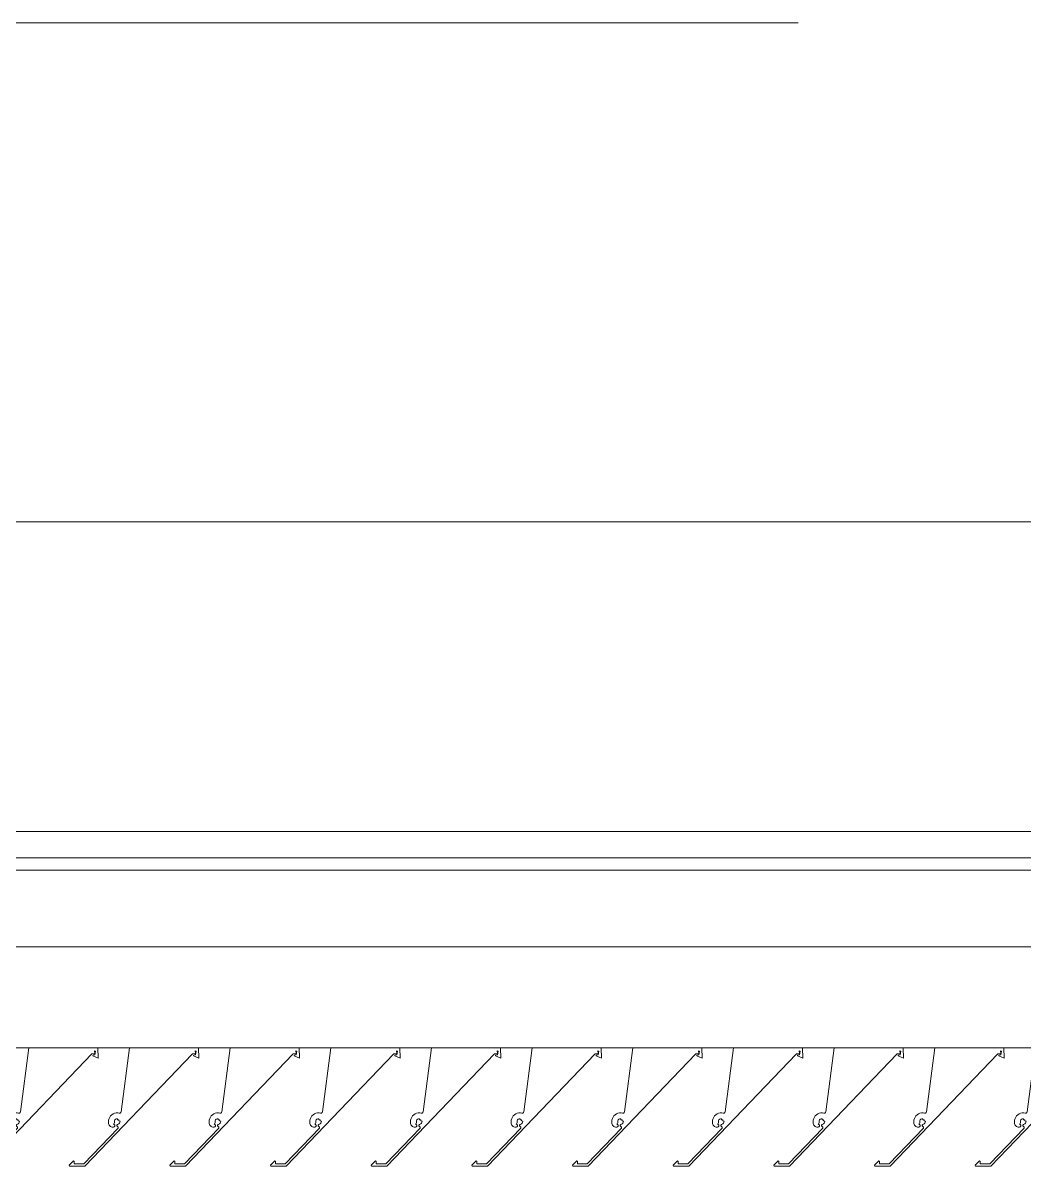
# Model space of a CAD drawing. Header units: millimetres. Extents: x -220592 to 404889, y -217665 to 38245.
# Drawn here: x 7759.97 to 7766.43, y -48111.6 to -48104.22 of the extents above; entities that cross this region are included whole.
import ezdxf

# ---------------------------------------------------------------- set-up
doc = ezdxf.new("R2010")
doc.units = ezdxf.units.MM
doc.linetypes.add('XKITLINE00', pattern=[0])
doc.layers.add('Part', color=7, linetype='Continuous', lineweight=0)
doc.layers.add('S-GRID', color=7, linetype='Continuous', lineweight=0)

# ---------------------------------------------------------------- blocks, each defined once
blk = doc.blocks.new('*A15106')
at = {"layer": 'S-GRID', "color": 7, "linetype": 'XKITLINE00', "lineweight": 0}
blk.add_line((19.391073, 106), (27.328573, 106), dxfattribs=at)
blk = doc.blocks.new('*A15178')
at = {"layer": 'Part', "color": 7, "linetype": 'XKITLINE00', "lineweight": 0}
for p, q in [((10.939962, 100.610127), (39.739997, 100.610064)), ((10.939962, 100.530127), (39.739997, 100.530064))]:
    blk.add_line(p, q, dxfattribs=at)
blk = doc.blocks.new('*A15180')
at = {"layer": 'Part', "color": 7, "linetype": 'XKITLINE00', "lineweight": 0}
for p, q in [((40.030015, 102.780027), (10.690027, 102.780027)), ((40.030015, 100.780027), (10.690027, 100.780027))]:
    blk.add_line(p, q, dxfattribs=at)
blk = doc.blocks.new('*A15309')
at = {"layer": 'Part', "color": 7, "linetype": 'XKITLINE00', "lineweight": 0}
for p, q in [((22.767484, 99.345194), (22.071238, 98.620072)), ((22.306118, 98.970988), (22.359122, 99.384796)), ((22.786027, 99.348091), (22.767484, 99.345194)), ((22.773953, 99.332836), (22.774365, 99.337959)), ((22.774365, 99.337959), (22.786556, 99.338088)), ((22.783123, 99.365107), (22.786027, 99.348091)), ((22.789696, 99.363071), (22.783123, 99.365107)), ((22.786556, 99.338088), (22.789696, 99.363071)), ((22.804826, 99.384796), (22.80744, 99.317301)), ((22.80744, 99.317301), (22.773953, 99.332836)), ((22.299376, 98.962776), (22.303928, 98.965913)), ((22.303928, 98.965913), (22.306118, 98.970988)), ((22.224359, 98.906998), (22.225144, 98.917211)), ((22.224457, 98.900199), (22.224359, 98.906998)), ((22.225093, 98.894471), (22.224457, 98.900199)), ((22.226812, 98.88897), (22.225093, 98.894471)), ((22.225144, 98.917211), (22.227767, 98.927112)), ((22.227767, 98.927112), (22.23214, 98.936375)), ((22.23214, 98.936375), (22.238118, 98.944691)), ((22.238118, 98.944691), (22.245505, 98.951787)), ((22.245505, 98.951787), (22.254055, 98.957427)), ((22.254055, 98.957427), (22.263485, 98.961425)), ((22.260996, 98.89478), (22.256015, 98.89275)), ((22.256015, 98.89275), (22.261487, 98.889808)), ((22.263403, 98.899591), (22.260996, 98.89478)), ((22.262842, 98.912009), (22.262498, 98.905509)), ((22.262498, 98.905509), (22.263403, 98.899591)), ((22.26544, 98.917977), (22.262842, 98.912009)), ((22.263485, 98.961425), (22.273484, 98.963648)), ((22.269962, 98.922659), (22.26544, 98.917977)), ((22.275836, 98.925461), (22.269962, 98.922659)), ((22.273484, 98.963648), (22.28372, 98.964023)), ((22.28232, 98.92603), (22.275836, 98.925461)), ((22.283426, 98.918325), (22.28232, 98.92603)), ((22.283248, 98.889478), (22.290822, 98.892592)), ((22.290486, 98.919494), (22.283426, 98.918325)), ((22.28372, 98.964023), (22.293854, 98.962537)), ((22.29143, 98.912329), (22.290486, 98.919494)), ((22.290822, 98.892592), (22.295608, 98.897259)), ((22.29882, 98.910007), (22.29143, 98.912329)), ((22.293854, 98.962537), (22.299376, 98.962776)), ((22.295608, 98.897259), (22.298398, 98.903335)), ((22.298398, 98.903335), (22.29882, 98.910007)), ((22.064871, 98.635107), (22.286274, 98.866123)), ((22.229552, 98.8839), (22.226812, 98.88897)), ((22.23321, 98.879447), (22.229552, 98.8839)), ((22.237653, 98.875775), (22.23321, 98.879447)), ((22.242716, 98.873021), (22.237653, 98.875775)), ((22.248212, 98.871286), (22.242716, 98.873021)), ((22.255982, 98.87079), (22.248212, 98.871286)), ((22.261456, 98.87343), (22.255982, 98.87079)), ((22.264693, 98.878574), (22.261456, 98.87343)), ((22.261487, 98.889808), (22.264705, 98.884652)), ((22.264705, 98.884652), (22.264693, 98.878574)), ((22.278885, 98.879401), (22.279091, 98.885295)), ((22.282739, 98.874937), (22.278885, 98.879401)), ((22.279091, 98.885295), (22.283248, 98.889478)), ((22.287366, 98.871282), (22.282739, 98.874937)), ((22.286274, 98.866123), (22.287366, 98.871282)), ((21.969619, 98.625306), (21.998507, 98.653955)), ((21.972087, 98.620625), (21.969619, 98.625306)), ((22.071238, 98.620072), (21.972087, 98.620625)), ((21.998507, 98.653955), (22.003428, 98.65287)), ((22.003428, 98.65287), (22.003525, 98.63545)), ((22.003525, 98.63545), (22.064871, 98.635107))]:
    blk.add_line(p, q, dxfattribs=at)
blk = doc.blocks.new('*A15310')
at = {"layer": 'Part', "color": 7, "linetype": 'XKITLINE00', "lineweight": 0}
for p, q in [((23.417484, 99.345194), (22.721238, 98.620072)), ((22.956118, 98.970988), (23.009122, 99.384796)), ((23.436027, 99.348091), (23.417484, 99.345194)), ((23.423953, 99.332836), (23.424365, 99.337959)), ((23.424365, 99.337959), (23.436556, 99.338088)), ((23.433123, 99.365107), (23.436027, 99.348091)), ((23.439696, 99.363071), (23.433123, 99.365107)), ((23.436556, 99.338088), (23.439696, 99.363071)), ((23.454826, 99.384796), (23.45744, 99.317301)), ((23.45744, 99.317301), (23.423953, 99.332836)), ((22.949376, 98.962776), (22.953928, 98.965913)), ((22.953928, 98.965913), (22.956118, 98.970988)), ((22.874359, 98.906998), (22.875144, 98.917211)), ((22.874457, 98.900199), (22.874359, 98.906998)), ((22.875093, 98.894471), (22.874457, 98.900199)), ((22.876812, 98.88897), (22.875093, 98.894471)), ((22.875144, 98.917211), (22.877767, 98.927112)), ((22.877767, 98.927112), (22.88214, 98.936375)), ((22.88214, 98.936375), (22.888118, 98.944691)), ((22.888118, 98.944691), (22.895505, 98.951787)), ((22.895505, 98.951787), (22.904055, 98.957427)), ((22.904055, 98.957427), (22.913485, 98.961425)), ((22.910996, 98.89478), (22.906015, 98.89275)), ((22.906015, 98.89275), (22.911487, 98.889808)), ((22.913403, 98.899591), (22.910996, 98.89478)), ((22.912842, 98.912009), (22.912498, 98.905509)), ((22.912498, 98.905509), (22.913403, 98.899591)), ((22.91544, 98.917977), (22.912842, 98.912009)), ((22.913485, 98.961425), (22.923484, 98.963648)), ((22.919962, 98.922659), (22.91544, 98.917977)), ((22.925836, 98.925461), (22.919962, 98.922659)), ((22.923484, 98.963648), (22.93372, 98.964023)), ((22.93232, 98.92603), (22.925836, 98.925461)), ((22.933426, 98.918325), (22.93232, 98.92603)), ((22.933248, 98.889478), (22.940822, 98.892592)), ((22.940486, 98.919494), (22.933426, 98.918325)), ((22.93372, 98.964023), (22.943854, 98.962537)), ((22.94143, 98.912329), (22.940486, 98.919494)), ((22.940822, 98.892592), (22.945608, 98.897259)), ((22.94882, 98.910007), (22.94143, 98.912329)), ((22.943854, 98.962537), (22.949376, 98.962776)), ((22.945608, 98.897259), (22.948398, 98.903335)), ((22.948398, 98.903335), (22.94882, 98.910007)), ((22.714871, 98.635107), (22.936274, 98.866123)), ((22.879552, 98.8839), (22.876812, 98.88897)), ((22.88321, 98.879447), (22.879552, 98.8839)), ((22.887653, 98.875775), (22.88321, 98.879447)), ((22.892716, 98.873021), (22.887653, 98.875775)), ((22.898212, 98.871286), (22.892716, 98.873021)), ((22.905982, 98.87079), (22.898212, 98.871286)), ((22.911456, 98.87343), (22.905982, 98.87079)), ((22.914693, 98.878574), (22.911456, 98.87343)), ((22.911487, 98.889808), (22.914705, 98.884652)), ((22.914705, 98.884652), (22.914693, 98.878574)), ((22.928885, 98.879401), (22.929091, 98.885295)), ((22.932739, 98.874937), (22.928885, 98.879401)), ((22.929091, 98.885295), (22.933248, 98.889478)), ((22.937366, 98.871282), (22.932739, 98.874937)), ((22.936274, 98.866123), (22.937366, 98.871282)), ((22.619619, 98.625306), (22.648507, 98.653955)), ((22.622087, 98.620625), (22.619619, 98.625306)), ((22.721238, 98.620072), (22.622087, 98.620625)), ((22.648507, 98.653955), (22.653428, 98.65287)), ((22.653428, 98.65287), (22.653525, 98.63545)), ((22.653525, 98.63545), (22.714871, 98.635107))]:
    blk.add_line(p, q, dxfattribs=at)
blk = doc.blocks.new('*A15311')
at = {"layer": 'Part', "color": 7, "linetype": 'XKITLINE00', "lineweight": 0}
for p, q in [((24.067484, 99.345194), (23.371238, 98.620072)), ((23.606118, 98.970988), (23.659122, 99.384796)), ((24.086027, 99.348091), (24.067484, 99.345194)), ((24.073953, 99.332836), (24.074365, 99.337959)), ((24.074365, 99.337959), (24.086556, 99.338088)), ((24.083123, 99.365107), (24.086027, 99.348091)), ((24.089696, 99.363071), (24.083123, 99.365107)), ((24.086556, 99.338088), (24.089696, 99.363071)), ((24.104826, 99.384796), (24.10744, 99.317301)), ((24.10744, 99.317301), (24.073953, 99.332836)), ((23.599376, 98.962776), (23.603928, 98.965913)), ((23.603928, 98.965913), (23.606118, 98.970988)), ((23.524359, 98.906998), (23.525144, 98.917211)), ((23.524457, 98.900199), (23.524359, 98.906998)), ((23.525093, 98.894471), (23.524457, 98.900199)), ((23.526812, 98.88897), (23.525093, 98.894471)), ((23.525144, 98.917211), (23.527767, 98.927112)), ((23.527767, 98.927112), (23.53214, 98.936375)), ((23.53214, 98.936375), (23.538118, 98.944691)), ((23.538118, 98.944691), (23.545505, 98.951787)), ((23.545505, 98.951787), (23.554055, 98.957427)), ((23.554055, 98.957427), (23.563485, 98.961425)), ((23.560996, 98.89478), (23.556015, 98.89275)), ((23.556015, 98.89275), (23.561487, 98.889808)), ((23.563403, 98.899591), (23.560996, 98.89478)), ((23.562842, 98.912009), (23.562498, 98.905509)), ((23.562498, 98.905509), (23.563403, 98.899591)), ((23.56544, 98.917977), (23.562842, 98.912009)), ((23.563485, 98.961425), (23.573484, 98.963648)), ((23.569962, 98.922659), (23.56544, 98.917977)), ((23.575836, 98.925461), (23.569962, 98.922659)), ((23.573484, 98.963648), (23.58372, 98.964023)), ((23.58232, 98.92603), (23.575836, 98.925461)), ((23.583426, 98.918325), (23.58232, 98.92603)), ((23.583248, 98.889478), (23.590822, 98.892592)), ((23.590486, 98.919494), (23.583426, 98.918325)), ((23.58372, 98.964023), (23.593854, 98.962537)), ((23.59143, 98.912329), (23.590486, 98.919494)), ((23.590822, 98.892592), (23.595608, 98.897259)), ((23.59882, 98.910007), (23.59143, 98.912329)), ((23.593854, 98.962537), (23.599376, 98.962776)), ((23.595608, 98.897259), (23.598398, 98.903335)), ((23.598398, 98.903335), (23.59882, 98.910007)), ((23.364871, 98.635107), (23.586274, 98.866123)), ((23.529552, 98.8839), (23.526812, 98.88897)), ((23.53321, 98.879447), (23.529552, 98.8839)), ((23.537653, 98.875775), (23.53321, 98.879447)), ((23.542716, 98.873021), (23.537653, 98.875775)), ((23.548212, 98.871286), (23.542716, 98.873021)), ((23.555982, 98.87079), (23.548212, 98.871286)), ((23.561456, 98.87343), (23.555982, 98.87079)), ((23.564693, 98.878574), (23.561456, 98.87343)), ((23.561487, 98.889808), (23.564705, 98.884652)), ((23.564705, 98.884652), (23.564693, 98.878574)), ((23.578885, 98.879401), (23.579091, 98.885295)), ((23.582739, 98.874937), (23.578885, 98.879401)), ((23.579091, 98.885295), (23.583248, 98.889478)), ((23.587366, 98.871282), (23.582739, 98.874937)), ((23.586274, 98.866123), (23.587366, 98.871282)), ((23.269619, 98.625306), (23.298507, 98.653955)), ((23.272087, 98.620625), (23.269619, 98.625306)), ((23.371238, 98.620072), (23.272087, 98.620625)), ((23.298507, 98.653955), (23.303428, 98.65287)), ((23.303428, 98.65287), (23.303525, 98.63545)), ((23.303525, 98.63545), (23.364871, 98.635107))]:
    blk.add_line(p, q, dxfattribs=at)
blk = doc.blocks.new('*A15312')
at = {"layer": 'Part', "color": 7, "linetype": 'XKITLINE00', "lineweight": 0}
for p, q in [((24.717484, 99.345194), (24.021238, 98.620072)), ((24.256118, 98.970988), (24.309122, 99.384796)), ((24.736027, 99.348091), (24.717484, 99.345194)), ((24.723953, 99.332836), (24.724365, 99.337959)), ((24.724365, 99.337959), (24.736556, 99.338088)), ((24.733123, 99.365107), (24.736027, 99.348091)), ((24.739696, 99.363071), (24.733123, 99.365107)), ((24.736556, 99.338088), (24.739696, 99.363071)), ((24.754826, 99.384796), (24.75744, 99.317301)), ((24.75744, 99.317301), (24.723953, 99.332836)), ((24.249376, 98.962776), (24.253928, 98.965913)), ((24.253928, 98.965913), (24.256118, 98.970988)), ((24.174359, 98.906998), (24.175144, 98.917211)), ((24.174457, 98.900199), (24.174359, 98.906998)), ((24.175093, 98.894471), (24.174457, 98.900199)), ((24.176812, 98.88897), (24.175093, 98.894471)), ((24.175144, 98.917211), (24.177767, 98.927112)), ((24.177767, 98.927112), (24.18214, 98.936375)), ((24.18214, 98.936375), (24.188118, 98.944691)), ((24.188118, 98.944691), (24.195505, 98.951787)), ((24.195505, 98.951787), (24.204055, 98.957427)), ((24.204055, 98.957427), (24.213485, 98.961425)), ((24.210996, 98.89478), (24.206015, 98.89275)), ((24.206015, 98.89275), (24.211487, 98.889808)), ((24.213403, 98.899591), (24.210996, 98.89478)), ((24.212842, 98.912009), (24.212498, 98.905509)), ((24.212498, 98.905509), (24.213403, 98.899591)), ((24.21544, 98.917977), (24.212842, 98.912009)), ((24.213485, 98.961425), (24.223484, 98.963648)), ((24.219962, 98.922659), (24.21544, 98.917977)), ((24.225836, 98.925461), (24.219962, 98.922659)), ((24.223484, 98.963648), (24.23372, 98.964023)), ((24.23232, 98.92603), (24.225836, 98.925461)), ((24.233426, 98.918325), (24.23232, 98.92603)), ((24.233248, 98.889478), (24.240822, 98.892592)), ((24.240486, 98.919494), (24.233426, 98.918325)), ((24.23372, 98.964023), (24.243854, 98.962537)), ((24.24143, 98.912329), (24.240486, 98.919494)), ((24.240822, 98.892592), (24.245608, 98.897259)), ((24.24882, 98.910007), (24.24143, 98.912329)), ((24.243854, 98.962537), (24.249376, 98.962776)), ((24.245608, 98.897259), (24.248398, 98.903335)), ((24.248398, 98.903335), (24.24882, 98.910007)), ((24.014871, 98.635107), (24.236274, 98.866123)), ((24.179552, 98.8839), (24.176812, 98.88897)), ((24.18321, 98.879447), (24.179552, 98.8839)), ((24.187653, 98.875775), (24.18321, 98.879447)), ((24.192716, 98.873021), (24.187653, 98.875775)), ((24.198212, 98.871286), (24.192716, 98.873021)), ((24.205982, 98.87079), (24.198212, 98.871286)), ((24.211456, 98.87343), (24.205982, 98.87079)), ((24.214693, 98.878574), (24.211456, 98.87343)), ((24.211487, 98.889808), (24.214705, 98.884652)), ((24.214705, 98.884652), (24.214693, 98.878574)), ((24.228885, 98.879401), (24.229091, 98.885295)), ((24.232739, 98.874937), (24.228885, 98.879401)), ((24.229091, 98.885295), (24.233248, 98.889478)), ((24.237366, 98.871282), (24.232739, 98.874937)), ((24.236274, 98.866123), (24.237366, 98.871282)), ((23.919619, 98.625306), (23.948507, 98.653955)), ((23.922087, 98.620625), (23.919619, 98.625306)), ((24.021238, 98.620072), (23.922087, 98.620625)), ((23.948507, 98.653955), (23.953428, 98.65287)), ((23.953428, 98.65287), (23.953525, 98.63545)), ((23.953525, 98.63545), (24.014871, 98.635107))]:
    blk.add_line(p, q, dxfattribs=at)
blk = doc.blocks.new('*A15313')
at = {"layer": 'Part', "color": 7, "linetype": 'XKITLINE00', "lineweight": 0}
for p, q in [((25.367484, 99.345194), (24.671238, 98.620072)), ((24.906118, 98.970988), (24.959122, 99.384796)), ((25.386027, 99.348091), (25.367484, 99.345194)), ((25.373953, 99.332836), (25.374365, 99.337959)), ((25.374365, 99.337959), (25.386556, 99.338088)), ((25.383123, 99.365107), (25.386027, 99.348091)), ((25.389696, 99.363071), (25.383123, 99.365107)), ((25.386556, 99.338088), (25.389696, 99.363071)), ((25.404826, 99.384796), (25.40744, 99.317301)), ((25.40744, 99.317301), (25.373953, 99.332836)), ((24.899376, 98.962776), (24.903928, 98.965913)), ((24.903928, 98.965913), (24.906118, 98.970988)), ((24.824359, 98.906998), (24.825144, 98.917211)), ((24.824457, 98.900199), (24.824359, 98.906998)), ((24.825093, 98.894471), (24.824457, 98.900199)), ((24.826812, 98.88897), (24.825093, 98.894471)), ((24.825144, 98.917211), (24.827767, 98.927112)), ((24.827767, 98.927112), (24.83214, 98.936375)), ((24.83214, 98.936375), (24.838118, 98.944691)), ((24.838118, 98.944691), (24.845505, 98.951787)), ((24.845505, 98.951787), (24.854055, 98.957427)), ((24.854055, 98.957427), (24.863485, 98.961425)), ((24.860996, 98.89478), (24.856015, 98.89275)), ((24.856015, 98.89275), (24.861487, 98.889808)), ((24.863403, 98.899591), (24.860996, 98.89478)), ((24.862842, 98.912009), (24.862498, 98.905509)), ((24.862498, 98.905509), (24.863403, 98.899591)), ((24.86544, 98.917977), (24.862842, 98.912009)), ((24.863485, 98.961425), (24.873484, 98.963648)), ((24.869962, 98.922659), (24.86544, 98.917977)), ((24.875836, 98.925461), (24.869962, 98.922659)), ((24.873484, 98.963648), (24.88372, 98.964023)), ((24.88232, 98.92603), (24.875836, 98.925461)), ((24.883426, 98.918325), (24.88232, 98.92603)), ((24.883248, 98.889478), (24.890822, 98.892592)), ((24.890486, 98.919494), (24.883426, 98.918325)), ((24.88372, 98.964023), (24.893854, 98.962537)), ((24.89143, 98.912329), (24.890486, 98.919494)), ((24.890822, 98.892592), (24.895608, 98.897259)), ((24.89882, 98.910007), (24.89143, 98.912329)), ((24.893854, 98.962537), (24.899376, 98.962776)), ((24.895608, 98.897259), (24.898398, 98.903335)), ((24.898398, 98.903335), (24.89882, 98.910007)), ((24.664871, 98.635107), (24.886274, 98.866123)), ((24.829552, 98.8839), (24.826812, 98.88897)), ((24.83321, 98.879447), (24.829552, 98.8839)), ((24.837653, 98.875775), (24.83321, 98.879447)), ((24.842716, 98.873021), (24.837653, 98.875775)), ((24.848212, 98.871286), (24.842716, 98.873021)), ((24.855982, 98.87079), (24.848212, 98.871286)), ((24.861456, 98.87343), (24.855982, 98.87079)), ((24.864693, 98.878574), (24.861456, 98.87343)), ((24.861487, 98.889808), (24.864705, 98.884652)), ((24.864705, 98.884652), (24.864693, 98.878574)), ((24.878885, 98.879401), (24.879091, 98.885295)), ((24.882739, 98.874937), (24.878885, 98.879401)), ((24.879091, 98.885295), (24.883248, 98.889478)), ((24.887366, 98.871282), (24.882739, 98.874937)), ((24.886274, 98.866123), (24.887366, 98.871282)), ((24.569619, 98.625306), (24.598507, 98.653955)), ((24.572087, 98.620625), (24.569619, 98.625306)), ((24.671238, 98.620072), (24.572087, 98.620625)), ((24.598507, 98.653955), (24.603428, 98.65287)), ((24.603428, 98.65287), (24.603525, 98.63545)), ((24.603525, 98.63545), (24.664871, 98.635107))]:
    blk.add_line(p, q, dxfattribs=at)
blk = doc.blocks.new('*A15314')
at = {"layer": 'Part', "color": 7, "linetype": 'XKITLINE00', "lineweight": 0}
for p, q in [((26.017484, 99.345194), (25.321238, 98.620072)), ((25.556118, 98.970988), (25.609122, 99.384796)), ((26.036027, 99.348091), (26.017484, 99.345194)), ((26.023953, 99.332836), (26.024365, 99.337959)), ((26.024365, 99.337959), (26.036556, 99.338088)), ((26.033123, 99.365107), (26.036027, 99.348091)), ((26.039696, 99.363071), (26.033123, 99.365107)), ((26.036556, 99.338088), (26.039696, 99.363071)), ((26.054826, 99.384796), (26.05744, 99.317301)), ((26.05744, 99.317301), (26.023953, 99.332836)), ((25.549376, 98.962776), (25.553928, 98.965913)), ((25.553928, 98.965913), (25.556118, 98.970988)), ((25.474359, 98.906998), (25.475144, 98.917211)), ((25.474457, 98.900199), (25.474359, 98.906998)), ((25.475093, 98.894471), (25.474457, 98.900199)), ((25.476812, 98.88897), (25.475093, 98.894471)), ((25.475144, 98.917211), (25.477767, 98.927112)), ((25.477767, 98.927112), (25.48214, 98.936375)), ((25.48214, 98.936375), (25.488118, 98.944691)), ((25.488118, 98.944691), (25.495505, 98.951787)), ((25.495505, 98.951787), (25.504055, 98.957427)), ((25.504055, 98.957427), (25.513485, 98.961425)), ((25.510996, 98.89478), (25.506015, 98.89275)), ((25.506015, 98.89275), (25.511487, 98.889808)), ((25.513403, 98.899591), (25.510996, 98.89478)), ((25.512842, 98.912009), (25.512498, 98.905509)), ((25.512498, 98.905509), (25.513403, 98.899591)), ((25.51544, 98.917977), (25.512842, 98.912009)), ((25.513485, 98.961425), (25.523484, 98.963648)), ((25.519962, 98.922659), (25.51544, 98.917977)), ((25.525836, 98.925461), (25.519962, 98.922659)), ((25.523484, 98.963648), (25.53372, 98.964023)), ((25.53232, 98.92603), (25.525836, 98.925461)), ((25.533426, 98.918325), (25.53232, 98.92603)), ((25.533248, 98.889478), (25.540822, 98.892592)), ((25.540486, 98.919494), (25.533426, 98.918325)), ((25.53372, 98.964023), (25.543854, 98.962537)), ((25.54143, 98.912329), (25.540486, 98.919494)), ((25.540822, 98.892592), (25.545608, 98.897259)), ((25.54882, 98.910007), (25.54143, 98.912329)), ((25.543854, 98.962537), (25.549376, 98.962776)), ((25.545608, 98.897259), (25.548398, 98.903335)), ((25.548398, 98.903335), (25.54882, 98.910007)), ((25.314871, 98.635107), (25.536274, 98.866123)), ((25.479552, 98.8839), (25.476812, 98.88897)), ((25.48321, 98.879447), (25.479552, 98.8839)), ((25.487653, 98.875775), (25.48321, 98.879447)), ((25.492716, 98.873021), (25.487653, 98.875775)), ((25.498212, 98.871286), (25.492716, 98.873021)), ((25.505982, 98.87079), (25.498212, 98.871286)), ((25.511456, 98.87343), (25.505982, 98.87079)), ((25.514693, 98.878574), (25.511456, 98.87343)), ((25.511487, 98.889808), (25.514705, 98.884652)), ((25.514705, 98.884652), (25.514693, 98.878574)), ((25.528885, 98.879401), (25.529091, 98.885295)), ((25.532739, 98.874937), (25.528885, 98.879401)), ((25.529091, 98.885295), (25.533248, 98.889478)), ((25.537366, 98.871282), (25.532739, 98.874937)), ((25.536274, 98.866123), (25.537366, 98.871282)), ((25.219619, 98.625306), (25.248507, 98.653955)), ((25.222087, 98.620625), (25.219619, 98.625306)), ((25.321238, 98.620072), (25.222087, 98.620625)), ((25.248507, 98.653955), (25.253428, 98.65287)), ((25.253428, 98.65287), (25.253525, 98.63545)), ((25.253525, 98.63545), (25.314871, 98.635107))]:
    blk.add_line(p, q, dxfattribs=at)
blk = doc.blocks.new('*A15315')
at = {"layer": 'Part', "color": 7, "linetype": 'XKITLINE00', "lineweight": 0}
for p, q in [((26.667484, 99.345194), (25.971238, 98.620072)), ((26.206118, 98.970988), (26.259122, 99.384796)), ((26.686027, 99.348091), (26.667484, 99.345194)), ((26.673953, 99.332836), (26.674365, 99.337959)), ((26.674365, 99.337959), (26.686556, 99.338088)), ((26.683123, 99.365107), (26.686027, 99.348091)), ((26.689696, 99.363071), (26.683123, 99.365107)), ((26.686556, 99.338088), (26.689696, 99.363071)), ((26.704826, 99.384796), (26.70744, 99.317301)), ((26.70744, 99.317301), (26.673953, 99.332836)), ((26.199376, 98.962776), (26.203928, 98.965913)), ((26.203928, 98.965913), (26.206118, 98.970988)), ((26.124359, 98.906998), (26.125144, 98.917211)), ((26.124457, 98.900199), (26.124359, 98.906998)), ((26.125093, 98.894471), (26.124457, 98.900199)), ((26.126812, 98.88897), (26.125093, 98.894471)), ((26.125144, 98.917211), (26.127767, 98.927112)), ((26.127767, 98.927112), (26.13214, 98.936375)), ((26.13214, 98.936375), (26.138118, 98.944691)), ((26.138118, 98.944691), (26.145505, 98.951787)), ((26.145505, 98.951787), (26.154055, 98.957427)), ((26.154055, 98.957427), (26.163485, 98.961425)), ((26.160996, 98.89478), (26.156015, 98.89275)), ((26.156015, 98.89275), (26.161487, 98.889808)), ((26.163403, 98.899591), (26.160996, 98.89478)), ((26.162842, 98.912009), (26.162498, 98.905509)), ((26.162498, 98.905509), (26.163403, 98.899591)), ((26.16544, 98.917977), (26.162842, 98.912009)), ((26.163485, 98.961425), (26.173484, 98.963648)), ((26.169962, 98.922659), (26.16544, 98.917977)), ((26.175836, 98.925461), (26.169962, 98.922659)), ((26.173484, 98.963648), (26.18372, 98.964023)), ((26.18232, 98.92603), (26.175836, 98.925461)), ((26.183426, 98.918325), (26.18232, 98.92603)), ((26.183248, 98.889478), (26.190822, 98.892592)), ((26.190486, 98.919494), (26.183426, 98.918325)), ((26.18372, 98.964023), (26.193854, 98.962537)), ((26.19143, 98.912329), (26.190486, 98.919494)), ((26.190822, 98.892592), (26.195608, 98.897259)), ((26.19882, 98.910007), (26.19143, 98.912329)), ((26.193854, 98.962537), (26.199376, 98.962776)), ((26.195608, 98.897259), (26.198398, 98.903335)), ((26.198398, 98.903335), (26.19882, 98.910007)), ((25.964871, 98.635107), (26.186274, 98.866123)), ((26.129552, 98.8839), (26.126812, 98.88897)), ((26.13321, 98.879447), (26.129552, 98.8839)), ((26.137653, 98.875775), (26.13321, 98.879447)), ((26.142716, 98.873021), (26.137653, 98.875775)), ((26.148212, 98.871286), (26.142716, 98.873021)), ((26.155982, 98.87079), (26.148212, 98.871286)), ((26.161456, 98.87343), (26.155982, 98.87079)), ((26.164693, 98.878574), (26.161456, 98.87343)), ((26.161487, 98.889808), (26.164705, 98.884652)), ((26.164705, 98.884652), (26.164693, 98.878574)), ((26.178885, 98.879401), (26.179091, 98.885295)), ((26.182739, 98.874937), (26.178885, 98.879401)), ((26.179091, 98.885295), (26.183248, 98.889478)), ((26.187366, 98.871282), (26.182739, 98.874937)), ((26.186274, 98.866123), (26.187366, 98.871282)), ((25.869619, 98.625306), (25.898507, 98.653955)), ((25.872087, 98.620625), (25.869619, 98.625306)), ((25.971238, 98.620072), (25.872087, 98.620625)), ((25.898507, 98.653955), (25.903428, 98.65287)), ((25.903428, 98.65287), (25.903525, 98.63545)), ((25.903525, 98.63545), (25.964871, 98.635107))]:
    blk.add_line(p, q, dxfattribs=at)
blk = doc.blocks.new('*A15316')
at = {"layer": 'Part', "color": 7, "linetype": 'XKITLINE00', "lineweight": 0}
for p, q in [((27.317484, 99.345194), (26.621238, 98.620072)), ((26.856118, 98.970988), (26.909122, 99.384796)), ((27.336027, 99.348091), (27.317484, 99.345194)), ((27.323953, 99.332836), (27.324365, 99.337959)), ((27.324365, 99.337959), (27.336556, 99.338088)), ((27.333123, 99.365107), (27.336027, 99.348091)), ((27.339696, 99.363071), (27.333123, 99.365107)), ((27.336556, 99.338088), (27.339696, 99.363071)), ((27.354826, 99.384796), (27.35744, 99.317301)), ((27.35744, 99.317301), (27.323953, 99.332836)), ((26.849376, 98.962776), (26.853928, 98.965913)), ((26.853928, 98.965913), (26.856118, 98.970988)), ((26.774359, 98.906998), (26.775144, 98.917211)), ((26.774457, 98.900199), (26.774359, 98.906998)), ((26.775093, 98.894471), (26.774457, 98.900199)), ((26.776812, 98.88897), (26.775093, 98.894471)), ((26.775144, 98.917211), (26.777767, 98.927112)), ((26.777767, 98.927112), (26.78214, 98.936375)), ((26.78214, 98.936375), (26.788118, 98.944691)), ((26.788118, 98.944691), (26.795505, 98.951787)), ((26.795505, 98.951787), (26.804055, 98.957427)), ((26.804055, 98.957427), (26.813485, 98.961425)), ((26.810996, 98.89478), (26.806015, 98.89275)), ((26.806015, 98.89275), (26.811487, 98.889808)), ((26.813403, 98.899591), (26.810996, 98.89478)), ((26.812842, 98.912009), (26.812498, 98.905509)), ((26.812498, 98.905509), (26.813403, 98.899591)), ((26.81544, 98.917977), (26.812842, 98.912009)), ((26.813485, 98.961425), (26.823484, 98.963648)), ((26.819962, 98.922659), (26.81544, 98.917977)), ((26.825836, 98.925461), (26.819962, 98.922659)), ((26.823484, 98.963648), (26.83372, 98.964023)), ((26.83232, 98.92603), (26.825836, 98.925461)), ((26.833426, 98.918325), (26.83232, 98.92603)), ((26.833248, 98.889478), (26.840822, 98.892592)), ((26.840486, 98.919494), (26.833426, 98.918325)), ((26.83372, 98.964023), (26.843854, 98.962537)), ((26.84143, 98.912329), (26.840486, 98.919494)), ((26.840822, 98.892592), (26.845608, 98.897259)), ((26.84882, 98.910007), (26.84143, 98.912329)), ((26.843854, 98.962537), (26.849376, 98.962776)), ((26.845608, 98.897259), (26.848398, 98.903335)), ((26.848398, 98.903335), (26.84882, 98.910007)), ((26.614871, 98.635107), (26.836274, 98.866123)), ((26.779552, 98.8839), (26.776812, 98.88897)), ((26.78321, 98.879447), (26.779552, 98.8839)), ((26.787653, 98.875775), (26.78321, 98.879447)), ((26.792716, 98.873021), (26.787653, 98.875775)), ((26.798212, 98.871286), (26.792716, 98.873021)), ((26.805982, 98.87079), (26.798212, 98.871286)), ((26.811456, 98.87343), (26.805982, 98.87079)), ((26.814693, 98.878574), (26.811456, 98.87343)), ((26.811487, 98.889808), (26.814705, 98.884652)), ((26.814705, 98.884652), (26.814693, 98.878574)), ((26.828885, 98.879401), (26.829091, 98.885295)), ((26.832739, 98.874937), (26.828885, 98.879401)), ((26.829091, 98.885295), (26.833248, 98.889478)), ((26.837366, 98.871282), (26.832739, 98.874937)), ((26.836274, 98.866123), (26.837366, 98.871282)), ((26.519619, 98.625306), (26.548507, 98.653955)), ((26.522087, 98.620625), (26.519619, 98.625306)), ((26.621238, 98.620072), (26.522087, 98.620625)), ((26.548507, 98.653955), (26.553428, 98.65287)), ((26.553428, 98.65287), (26.553525, 98.63545)), ((26.553525, 98.63545), (26.614871, 98.635107))]:
    blk.add_line(p, q, dxfattribs=at)
blk = doc.blocks.new('*A15317')
at = {"layer": 'Part', "color": 7, "linetype": 'XKITLINE00', "lineweight": 0}
for p, q in [((27.967484, 99.345194), (27.271238, 98.620072)), ((27.506118, 98.970988), (27.559122, 99.384796)), ((27.986027, 99.348091), (27.967484, 99.345194)), ((27.973953, 99.332836), (27.974365, 99.337959)), ((27.974365, 99.337959), (27.986556, 99.338088)), ((27.983123, 99.365107), (27.986027, 99.348091)), ((27.989696, 99.363071), (27.983123, 99.365107)), ((27.986556, 99.338088), (27.989696, 99.363071)), ((28.004826, 99.384796), (28.00744, 99.317301)), ((28.00744, 99.317301), (27.973953, 99.332836)), ((27.499376, 98.962776), (27.503928, 98.965913)), ((27.503928, 98.965913), (27.506118, 98.970988)), ((27.424359, 98.906998), (27.425144, 98.917211)), ((27.424457, 98.900199), (27.424359, 98.906998)), ((27.425093, 98.894471), (27.424457, 98.900199)), ((27.426812, 98.88897), (27.425093, 98.894471)), ((27.425144, 98.917211), (27.427767, 98.927112)), ((27.427767, 98.927112), (27.43214, 98.936375)), ((27.43214, 98.936375), (27.438118, 98.944691)), ((27.438118, 98.944691), (27.445505, 98.951787)), ((27.445505, 98.951787), (27.454055, 98.957427)), ((27.454055, 98.957427), (27.463485, 98.961425)), ((27.460996, 98.89478), (27.456015, 98.89275)), ((27.456015, 98.89275), (27.461487, 98.889808)), ((27.463403, 98.899591), (27.460996, 98.89478)), ((27.462842, 98.912009), (27.462498, 98.905509)), ((27.462498, 98.905509), (27.463403, 98.899591)), ((27.46544, 98.917977), (27.462842, 98.912009)), ((27.463485, 98.961425), (27.473484, 98.963648)), ((27.469962, 98.922659), (27.46544, 98.917977)), ((27.475836, 98.925461), (27.469962, 98.922659)), ((27.473484, 98.963648), (27.48372, 98.964023)), ((27.48232, 98.92603), (27.475836, 98.925461)), ((27.483426, 98.918325), (27.48232, 98.92603)), ((27.483248, 98.889478), (27.490822, 98.892592)), ((27.490486, 98.919494), (27.483426, 98.918325)), ((27.48372, 98.964023), (27.493854, 98.962537)), ((27.49143, 98.912329), (27.490486, 98.919494)), ((27.490822, 98.892592), (27.495608, 98.897259)), ((27.49882, 98.910007), (27.49143, 98.912329)), ((27.493854, 98.962537), (27.499376, 98.962776)), ((27.495608, 98.897259), (27.498398, 98.903335)), ((27.498398, 98.903335), (27.49882, 98.910007)), ((27.264871, 98.635107), (27.486274, 98.866123)), ((27.429552, 98.8839), (27.426812, 98.88897)), ((27.43321, 98.879447), (27.429552, 98.8839)), ((27.437653, 98.875775), (27.43321, 98.879447)), ((27.442716, 98.873021), (27.437653, 98.875775)), ((27.448212, 98.871286), (27.442716, 98.873021)), ((27.455982, 98.87079), (27.448212, 98.871286)), ((27.461456, 98.87343), (27.455982, 98.87079)), ((27.464693, 98.878574), (27.461456, 98.87343)), ((27.461487, 98.889808), (27.464705, 98.884652)), ((27.464705, 98.884652), (27.464693, 98.878574)), ((27.478885, 98.879401), (27.479091, 98.885295)), ((27.482739, 98.874937), (27.478885, 98.879401)), ((27.479091, 98.885295), (27.483248, 98.889478)), ((27.487366, 98.871282), (27.482739, 98.874937)), ((27.486274, 98.866123), (27.487366, 98.871282)), ((27.169619, 98.625306), (27.198507, 98.653955)), ((27.172087, 98.620625), (27.169619, 98.625306)), ((27.271238, 98.620072), (27.172087, 98.620625)), ((27.198507, 98.653955), (27.203428, 98.65287)), ((27.203428, 98.65287), (27.203525, 98.63545)), ((27.203525, 98.63545), (27.264871, 98.635107))]:
    blk.add_line(p, q, dxfattribs=at)
blk = doc.blocks.new('*A15318')
at = {"layer": 'Part', "color": 7, "linetype": 'XKITLINE00', "lineweight": 0}
for p, q in [((28.617484, 99.345194), (27.921238, 98.620072)), ((28.156118, 98.970988), (28.209122, 99.384796)), ((28.636027, 99.348091), (28.617484, 99.345194)), ((28.623953, 99.332836), (28.624365, 99.337959)), ((28.624365, 99.337959), (28.636556, 99.338088)), ((28.633123, 99.365107), (28.636027, 99.348091)), ((28.639696, 99.363071), (28.633123, 99.365107)), ((28.636556, 99.338088), (28.639696, 99.363071)), ((28.654826, 99.384796), (28.65744, 99.317301)), ((28.65744, 99.317301), (28.623953, 99.332836)), ((28.149376, 98.962776), (28.153928, 98.965913)), ((28.153928, 98.965913), (28.156118, 98.970988)), ((28.074359, 98.906998), (28.075144, 98.917211)), ((28.074457, 98.900199), (28.074359, 98.906998)), ((28.075093, 98.894471), (28.074457, 98.900199)), ((28.076812, 98.88897), (28.075093, 98.894471)), ((28.075144, 98.917211), (28.077767, 98.927112)), ((28.077767, 98.927112), (28.08214, 98.936375)), ((28.08214, 98.936375), (28.088118, 98.944691)), ((28.088118, 98.944691), (28.095505, 98.951787)), ((28.095505, 98.951787), (28.104055, 98.957427)), ((28.104055, 98.957427), (28.113485, 98.961425)), ((28.110996, 98.89478), (28.106015, 98.89275)), ((28.106015, 98.89275), (28.111487, 98.889808)), ((28.113403, 98.899591), (28.110996, 98.89478)), ((28.112842, 98.912009), (28.112498, 98.905509)), ((28.112498, 98.905509), (28.113403, 98.899591)), ((28.11544, 98.917977), (28.112842, 98.912009)), ((28.113485, 98.961425), (28.123484, 98.963648)), ((28.119962, 98.922659), (28.11544, 98.917977)), ((28.125836, 98.925461), (28.119962, 98.922659)), ((28.123484, 98.963648), (28.13372, 98.964023)), ((28.13232, 98.92603), (28.125836, 98.925461)), ((28.133426, 98.918325), (28.13232, 98.92603)), ((28.133248, 98.889478), (28.140822, 98.892592)), ((28.140486, 98.919494), (28.133426, 98.918325)), ((28.13372, 98.964023), (28.143854, 98.962537)), ((28.14143, 98.912329), (28.140486, 98.919494)), ((28.140822, 98.892592), (28.145608, 98.897259)), ((28.14882, 98.910007), (28.14143, 98.912329)), ((28.143854, 98.962537), (28.149376, 98.962776)), ((28.145608, 98.897259), (28.148398, 98.903335)), ((28.148398, 98.903335), (28.14882, 98.910007)), ((27.914871, 98.635107), (28.136274, 98.866123)), ((28.079552, 98.8839), (28.076812, 98.88897)), ((28.08321, 98.879447), (28.079552, 98.8839)), ((28.087653, 98.875775), (28.08321, 98.879447)), ((28.092716, 98.873021), (28.087653, 98.875775)), ((28.098212, 98.871286), (28.092716, 98.873021)), ((28.105982, 98.87079), (28.098212, 98.871286)), ((28.111456, 98.87343), (28.105982, 98.87079)), ((28.114693, 98.878574), (28.111456, 98.87343)), ((28.111487, 98.889808), (28.114705, 98.884652)), ((28.114705, 98.884652), (28.114693, 98.878574)), ((28.128885, 98.879401), (28.129091, 98.885295)), ((28.132739, 98.874937), (28.128885, 98.879401)), ((28.129091, 98.885295), (28.133248, 98.889478)), ((28.137366, 98.871282), (28.132739, 98.874937)), ((28.136274, 98.866123), (28.137366, 98.871282)), ((27.819619, 98.625306), (27.848507, 98.653955)), ((27.822087, 98.620625), (27.819619, 98.625306)), ((27.921238, 98.620072), (27.822087, 98.620625)), ((27.848507, 98.653955), (27.853428, 98.65287)), ((27.853428, 98.65287), (27.853525, 98.63545)), ((27.853525, 98.63545), (27.914871, 98.635107))]:
    blk.add_line(p, q, dxfattribs=at)
blk = doc.blocks.new('*A15319')
at = {"layer": 'Part', "color": 7, "linetype": 'XKITLINE00', "lineweight": 0}
for p, q in [((29.267484, 99.345194), (28.571238, 98.620072)), ((28.806118, 98.970988), (28.859122, 99.384796)), ((29.286027, 99.348091), (29.267484, 99.345194)), ((29.273953, 99.332836), (29.274365, 99.337959)), ((29.274365, 99.337959), (29.286556, 99.338088)), ((29.283123, 99.365107), (29.286027, 99.348091)), ((29.289696, 99.363071), (29.283123, 99.365107)), ((29.286556, 99.338088), (29.289696, 99.363071)), ((29.304826, 99.384796), (29.30744, 99.317301)), ((29.30744, 99.317301), (29.273953, 99.332836)), ((28.799376, 98.962776), (28.803928, 98.965913)), ((28.803928, 98.965913), (28.806118, 98.970988)), ((28.724359, 98.906998), (28.725144, 98.917211)), ((28.724457, 98.900199), (28.724359, 98.906998)), ((28.725093, 98.894471), (28.724457, 98.900199)), ((28.726812, 98.88897), (28.725093, 98.894471)), ((28.725144, 98.917211), (28.727767, 98.927112)), ((28.727767, 98.927112), (28.73214, 98.936375)), ((28.73214, 98.936375), (28.738118, 98.944691)), ((28.738118, 98.944691), (28.745505, 98.951787)), ((28.745505, 98.951787), (28.754055, 98.957427)), ((28.754055, 98.957427), (28.763485, 98.961425)), ((28.760996, 98.89478), (28.756015, 98.89275)), ((28.756015, 98.89275), (28.761487, 98.889808)), ((28.763403, 98.899591), (28.760996, 98.89478)), ((28.762842, 98.912009), (28.762498, 98.905509)), ((28.762498, 98.905509), (28.763403, 98.899591)), ((28.76544, 98.917977), (28.762842, 98.912009)), ((28.763485, 98.961425), (28.773484, 98.963648)), ((28.769962, 98.922659), (28.76544, 98.917977)), ((28.775836, 98.925461), (28.769962, 98.922659)), ((28.773484, 98.963648), (28.78372, 98.964023)), ((28.78232, 98.92603), (28.775836, 98.925461)), ((28.783426, 98.918325), (28.78232, 98.92603)), ((28.783248, 98.889478), (28.790822, 98.892592)), ((28.790486, 98.919494), (28.783426, 98.918325)), ((28.78372, 98.964023), (28.793854, 98.962537)), ((28.79143, 98.912329), (28.790486, 98.919494)), ((28.790822, 98.892592), (28.795608, 98.897259)), ((28.79882, 98.910007), (28.79143, 98.912329)), ((28.793854, 98.962537), (28.799376, 98.962776)), ((28.795608, 98.897259), (28.798398, 98.903335)), ((28.798398, 98.903335), (28.79882, 98.910007)), ((28.564871, 98.635107), (28.786274, 98.866123)), ((28.729552, 98.8839), (28.726812, 98.88897)), ((28.73321, 98.879447), (28.729552, 98.8839)), ((28.737653, 98.875775), (28.73321, 98.879447)), ((28.742716, 98.873021), (28.737653, 98.875775)), ((28.748212, 98.871286), (28.742716, 98.873021)), ((28.755982, 98.87079), (28.748212, 98.871286)), ((28.761456, 98.87343), (28.755982, 98.87079)), ((28.764693, 98.878574), (28.761456, 98.87343)), ((28.761487, 98.889808), (28.764705, 98.884652)), ((28.764705, 98.884652), (28.764693, 98.878574)), ((28.778885, 98.879401), (28.779091, 98.885295)), ((28.782739, 98.874937), (28.778885, 98.879401)), ((28.779091, 98.885295), (28.783248, 98.889478)), ((28.787366, 98.871282), (28.782739, 98.874937)), ((28.786274, 98.866123), (28.787366, 98.871282)), ((28.469619, 98.625306), (28.498507, 98.653955)), ((28.472087, 98.620625), (28.469619, 98.625306)), ((28.571238, 98.620072), (28.472087, 98.620625)), ((28.498507, 98.653955), (28.503428, 98.65287)), ((28.503428, 98.65287), (28.503525, 98.63545)), ((28.503525, 98.63545), (28.564871, 98.635107))]:
    blk.add_line(p, q, dxfattribs=at)
blk = doc.blocks.new('*A15322')
at = {"layer": 'Part', "color": 7, "linetype": 'XKITLINE00', "lineweight": 0}
for p, q in [((31.25483, 100.034796), (17.454944, 100.034796)), ((31.25483, 99.384796), (17.454944, 99.384796))]:
    blk.add_line(p, q, dxfattribs=at)

msp = doc.modelspace()

# ---------------------------------------------------------------- block references
at = {"color": 7, "lineweight": 0}
for name in ['*A15106', '*A15180', '*A15178', '*A15322', '*A15309', '*A15310', '*A15311', '*A15312', '*A15313', '*A15314', '*A15315', '*A15316', '*A15317', '*A15318', '*A15319']:
    msp.add_blockref(name, (7737.6457, -48210.2152), dxfattribs=at)

doc.saveas('drawing.dxf')
